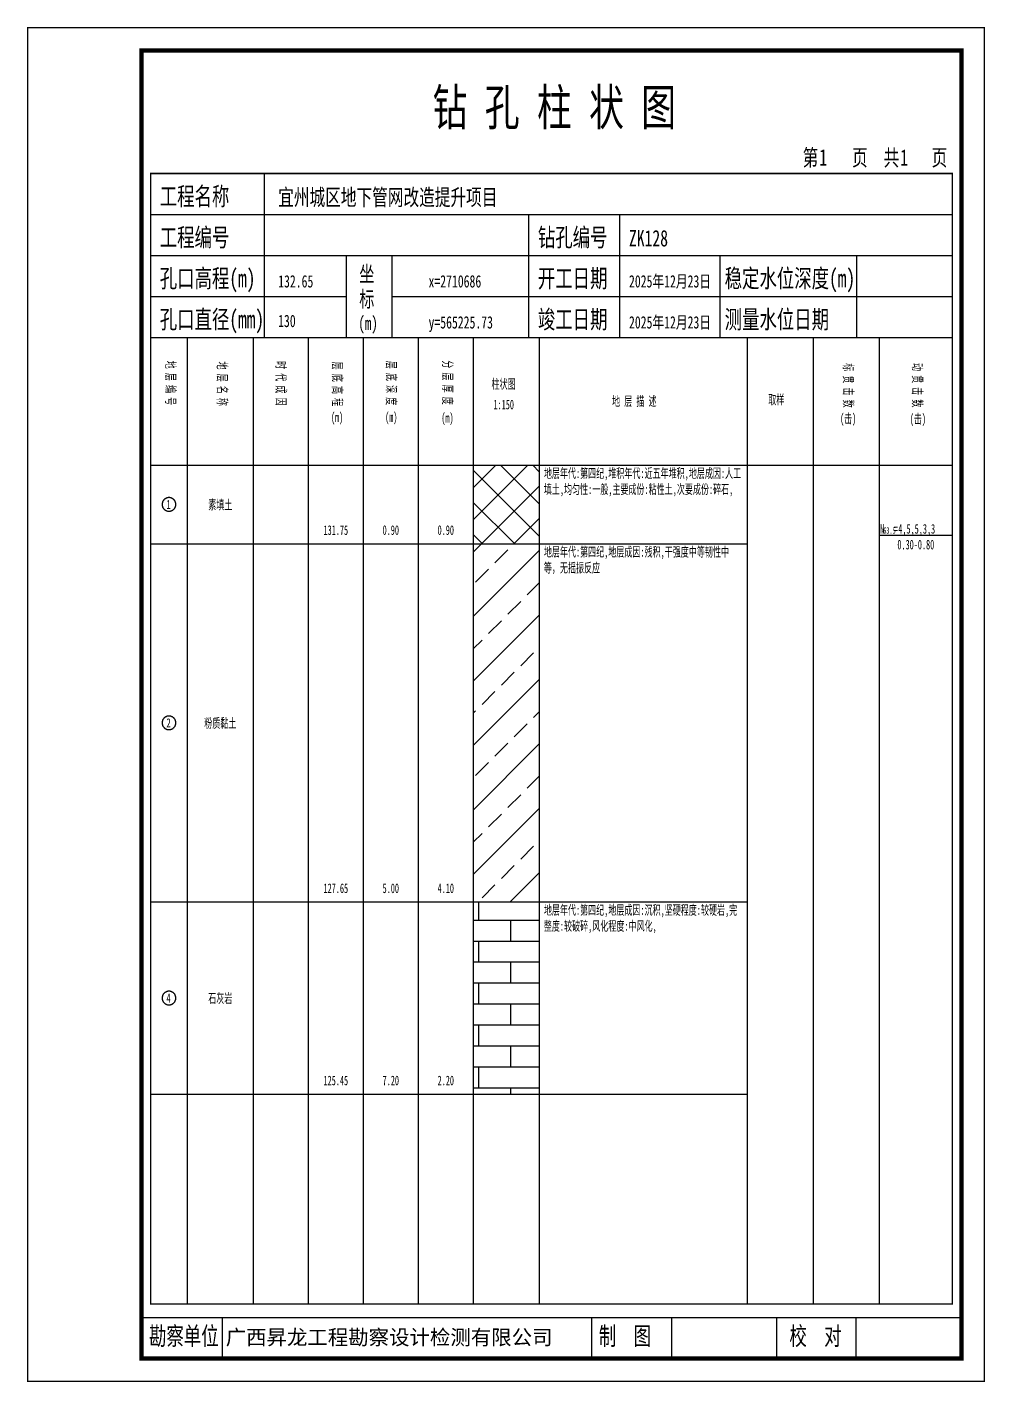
# Model space of a CAD drawing. Header units: millimetres. Extents: x 0 to 2711117, y 0 to 567555.
# Drawn here: x 33402.8 to 33613.1, y -0.1 to 297.1 of the extents above; entities that cross this region are included whole.
import ezdxf
from ezdxf.enums import TextEntityAlignment as Align

# ---------------------------------------------------------------- set-up
doc = ezdxf.new("R2010")
doc.units = ezdxf.units.MM
doc.layers.add('GICAD_POU_TEXTS', color=7, linetype='Continuous')
doc.layers.add('勘察点图例', color=7, linetype='Continuous')
doc.styles.add('HEAD_FONT', font='simfang.ttf', dxfattribs={"width": 0.6})
doc.styles.add('HEAD_FONT2', font='simfang.ttf', dxfattribs={"width": 0.6})
doc.styles.add('HT', font='simhei.ttf')
doc.styles.add('LZ_FONT', font='simfang.ttf', dxfattribs={"width": 0.7, "height": 8})
doc.styles.add('成果图图块', font='simfang.ttf', dxfattribs={"height": 2.5})
doc.styles.add('成果图表体', font='simfang.ttf', dxfattribs={"width": 0.6, "height": 2.1})

# ---------------------------------------------------------------- blocks, each defined once
blk = doc.blocks.new('ZK128')
for p, q in [((52, 229), (52, 265)), ((27, 256), (203, 256)), ((110, 229), (110, 256)), ((130, 229), (130, 256)), ((27, 247), (203, 247)), ((70, 229), (70, 247)), ((80, 229), (80, 247)), ((152, 229), (152, 247)), ((182, 229), (182, 247)), ((27, 238), (70, 238)), ((80, 238), (203, 238)), ((27, 229), (35.05, 229)), ((35.05, 229), (35.05, 17)), ((35.05, 229), (49.53, 229)), ((49.53, 229), (49.53, 17)), ((49.53, 229), (61.6, 229)), ((61.6, 229), (61.6, 17)), ((61.6, 229), (73.68, 229)), ((73.68, 229), (73.68, 17)), ((73.68, 229), (85.75, 229)), ((85.75, 229), (85.75, 17)), ((85.75, 229), (97.82, 229)), ((97.82, 229), (97.82, 17)), ((97.82, 229), (112.3, 229)), ((112.3, 229), (112.3, 17)), ((112.3, 229), (157.93, 229)), ((157.93, 229), (157.93, 17)), ((157.93, 229), (172.42, 229)), ((172.42, 229), (172.42, 17)), ((172.42, 229), (186.9, 229)), ((186.9, 229), (186.9, 17)), ((186.9, 229), (203, 229)), ((27, 201), (203, 201)), ((27, 17), (35.05, 17)), ((35.05, 17), (49.53, 17)), ((49.53, 17), (61.6, 17)), ((61.6, 17), (73.68, 17)), ((73.68, 17), (85.75, 17)), ((85.75, 17), (97.82, 17)), ((97.82, 17), (112.3, 17)), ((112.3, 17), (157.93, 17)), ((157.93, 17), (172.42, 17)), ((172.42, 17), (186.9, 17)), ((42.74, 4.95), (42.74, 13.95)), ((42.74, 4.95), (42.74, 13.95)), ((123.83, 4.95), (123.83, 13.95)), ((141.38, 4.95), (141.38, 13.95)), ((164.48, 4.95), (164.48, 13.95)), ((181.84, 4.95), (181.84, 13.95)), ((181.84, 4.95), (181.84, 13.95))]:
    blk.add_line(p, q)
for points, const_width in [([(0, 0), (210, 0), (210, 297), (0, 297)], 0.25), ([(25, 5), (205, 5), (205, 292), (25, 292)], 1), ([(27, 265), (203, 265), (203, 17), (27, 17)], 0.3)]:
    blk.add_lwpolyline(points, close=True, dxfattribs=dict(const_width=const_width))
at = {"const_width": 0.3}
for points in [[(27, 229), (203, 229)], [(25, 14), (205, 14)]]:
    blk.add_lwpolyline(points, dxfattribs=at)
at = {"style": 'LZ_FONT', "width": 0.7}
for s, height, p in [('钻 孔 柱 状 图', 8, (88.9, 275.54)), ('第', 3.6, (170.12, 266.7)), ('页', 3.6, (180.96, 266.7)), ('共', 3.6, (187.88, 266.7)), ('页', 3.6, (198.44, 266.7)), ('1', 3.6, (173.78, 266.75)), ('1', 3.6, (191.54, 266.7)), ('工程名称', 4, (29, 258)), ('宜州城区地下管网改造提升项目', 3.6, (55, 258)), ('工程编号', 4, (29, 249)), ('钻孔编号', 4, (112, 249)), ('ZK128', 3.6, (132, 249)), ('孔口高程(m)', 4, (29, 240)), ('坐', 3.5, (72.79, 241.24)), ('开工日期', 4, (112, 240)), ('稳定水位深度(m)', 4, (153, 240)), ('132.65', 2.7, (55, 240)), ('x=2710686', 2.7, (88, 240)), ('2025年12月23日', 2.7, (132, 240)), ('标', 3.5, (72.79, 235.7)), ('孔口直径(mm)', 4, (29, 231)), ('竣工日期', 4, (112, 231)), ('测量水位日期', 4, (153, 231)), ('130', 2.7, (54.98, 231.31)), ('(m) ', 3, (72.59, 230.65)), ('y=565225.73', 2.7, (88, 231)), ('2025年12月23日', 2.7, (132, 231)), ('勘察单位', 4, (26.65, 7.95)), ('制  图', 4, (125.4, 7.95)), ('校  对', 4, (167.22, 7.95))]:
    blk.add_text(s, height=height, dxfattribs=at).set_placement(p)
at = {"style": 'HT'}
blk.add_text('广西昇龙工程勘察设计检测有限公司', height=3.2865, dxfattribs=at).set_placement((43.48, 8.02))
at = {"char_height": 2.1, "width": 22.806, "attachment_point": 1, "rotation": 270, "style": 'HEAD_FONT'}
for s, insert in [('地 层 编 号', (32.46, 223.92)), ('地 层 名 称', (43.79, 223.76)), ('时 代 成 因', (56.67, 223.83)), ('层 底 高 程', (69.07, 223.71)), ('层 底 深 度', (80.9, 223.91)), ('分 层 厚 度', (93.26, 224.01)), ('标 贯 击 数', (181.21, 223.37)), ('动 贯 击 数', (196.38, 223.43))]:
    blk.add_mtext(s, dxfattribs=dict(at, insert=insert))
at = {"char_height": 2.1, "attachment_point": 1}
for s, insert, width, style in [('柱状图', (101.82, 219.87), 7.855, 'HEAD_FONT2'), ('1:150', (102.26, 215.36), 6.9223, 'HEAD_FONT2'), ('地 层 描 述', (128.29, 216.11), 22.0781, 'HEAD_FONT2'), ('取样', (162.58, 216.44), 7.855, 'HEAD_FONT2'), ('(m)', (66.58, 212.56), 4.7944, 'HEAD_FONT'), ('(m)', (78.47, 212.61), 4.7944, 'HEAD_FONT'), ('(m)', (90.81, 212.43), 4.7944, 'HEAD_FONT'), ('(击)', (178.33, 212.31), 7.855, 'HEAD_FONT2'), ('(击)', (193.64, 212.22), 7.855, 'HEAD_FONT2')]:
    blk.add_mtext(s, dxfattribs=dict(at, insert=insert, width=width, style=style))
blk = doc.blocks.new('ZK128_0')
at = {"color": 7}
blk.add_polyline3d([(-1.5, 0.02, 0), (-1.5, -0.06, 0), (-1.49, -0.13, 0), (-1.48, -0.2, 0), (-1.47, -0.28, 0), (-1.46, -0.35, 0), (-1.44, -0.42, 0), (-1.41, -0.49, 0), (-1.39, -0.56, 0), (-1.36, -0.63, 0), (-1.32, -0.69, 0), (-1.29, -0.76, 0), (-1.25, -0.82, 0), (-1.2, -0.88, 0), (-1.16, -0.94, 0), (-1.11, -0.99, 0), (-1.06, -1.04, 0), (-1.01, -1.1, 0), (-0.95, -1.14, 0), (-0.89, -1.19, 0), (-0.83, -1.23, 0), (-0.77, -1.27, 0), (-0.71, -1.31, 0), (-0.64, -1.34, 0), (-0.57, -1.37, 0), (-0.51, -1.4, 0), (-0.44, -1.42, 0), (-0.36, -1.44, 0), (-0.29, -1.46, 0), (-0.22, -1.47, 0), (-0.15, -1.48, 0), (-0.07, -1.48, 0), (0, -1.48, 0), (0.07, -1.48, 0), (0.15, -1.48, 0), (0.22, -1.47, 0), (0.29, -1.46, 0), (0.36, -1.44, 0), (0.44, -1.42, 0), (0.51, -1.4, 0), (0.57, -1.37, 0), (0.64, -1.34, 0), (0.71, -1.31, 0), (0.77, -1.27, 0), (0.83, -1.23, 0), (0.89, -1.19, 0), (0.95, -1.14, 0), (1.01, -1.1, 0), (1.06, -1.04, 0), (1.11, -0.99, 0), (1.16, -0.94, 0), (1.2, -0.88, 0), (1.25, -0.82, 0), (1.29, -0.76, 0), (1.32, -0.69, 0), (1.36, -0.63, 0), (1.39, -0.56, 0), (1.41, -0.49, 0), (1.44, -0.42, 0), (1.46, -0.35, 0), (1.47, -0.28, 0), (1.48, -0.2, 0), (1.49, -0.13, 0), (1.5, -0.06, 0), (1.5, 0.02, 0), (1.5, 0.09, 0), (1.49, 0.16, 0), (1.48, 0.24, 0), (1.47, 0.31, 0), (1.46, 0.38, 0), (1.44, 0.45, 0), (1.41, 0.52, 0), (1.39, 0.59, 0), (1.36, 0.66, 0), (1.32, 0.72, 0), (1.29, 0.79, 0), (1.25, 0.85, 0), (1.2, 0.91, 0), (1.16, 0.97, 0), (1.11, 1.02, 0), (1.06, 1.08, 0), (1.01, 1.13, 0), (0.95, 1.18, 0), (0.89, 1.22, 0), (0.83, 1.26, 0), (0.77, 1.3, 0), (0.71, 1.34, 0), (0.64, 1.37, 0), (0.57, 1.4, 0), (0.51, 1.43, 0), (0.44, 1.45, 0), (0.36, 1.47, 0), (0.29, 1.49, 0), (0.22, 1.5, 0), (0.15, 1.51, 0), (0.07, 1.51, 0), (0, 1.52, 0), (-0.07, 1.51, 0), (-0.15, 1.51, 0), (-0.22, 1.5, 0), (-0.29, 1.49, 0), (-0.36, 1.47, 0), (-0.44, 1.45, 0), (-0.51, 1.43, 0), (-0.57, 1.4, 0), (-0.64, 1.37, 0), (-0.71, 1.34, 0), (-0.77, 1.3, 0), (-0.83, 1.26, 0), (-0.89, 1.22, 0), (-0.95, 1.18, 0), (-1.01, 1.13, 0), (-1.06, 1.08, 0), (-1.11, 1.02, 0), (-1.16, 0.97, 0), (-1.2, 0.91, 0), (-1.25, 0.85, 0), (-1.29, 0.79, 0), (-1.32, 0.72, 0), (-1.36, 0.66, 0), (-1.39, 0.59, 0), (-1.41, 0.52, 0), (-1.44, 0.45, 0), (-1.46, 0.38, 0), (-1.47, 0.31, 0), (-1.48, 0.24, 0), (-1.49, 0.16, 0), (-1.5, 0.09, 0), (-1.5, 0.02, 0)], dxfattribs=at)
at = {"layer": 'GICAD_POU_TEXTS', "color": 7, "style": '成果图图块', "width": 0.7}
blk.add_text('1', height=2, dxfattribs=at).set_placement((-0.09, -0.99), align=Align.CENTER)
blk = doc.blocks.new('ZK128_1')
at = {"color": 7}
blk.add_polyline3d([(-1.5, 0.02, 0), (-1.5, -0.06, 0), (-1.49, -0.13, 0), (-1.48, -0.2, 0), (-1.47, -0.28, 0), (-1.46, -0.35, 0), (-1.44, -0.42, 0), (-1.41, -0.49, 0), (-1.39, -0.56, 0), (-1.36, -0.63, 0), (-1.32, -0.69, 0), (-1.29, -0.76, 0), (-1.25, -0.82, 0), (-1.2, -0.88, 0), (-1.16, -0.94, 0), (-1.11, -0.99, 0), (-1.06, -1.04, 0), (-1.01, -1.1, 0), (-0.95, -1.14, 0), (-0.89, -1.19, 0), (-0.83, -1.23, 0), (-0.77, -1.27, 0), (-0.71, -1.31, 0), (-0.64, -1.34, 0), (-0.57, -1.37, 0), (-0.51, -1.4, 0), (-0.44, -1.42, 0), (-0.36, -1.44, 0), (-0.29, -1.46, 0), (-0.22, -1.47, 0), (-0.15, -1.48, 0), (-0.07, -1.48, 0), (0, -1.48, 0), (0.07, -1.48, 0), (0.15, -1.48, 0), (0.22, -1.47, 0), (0.29, -1.46, 0), (0.36, -1.44, 0), (0.44, -1.42, 0), (0.51, -1.4, 0), (0.57, -1.37, 0), (0.64, -1.34, 0), (0.71, -1.31, 0), (0.77, -1.27, 0), (0.83, -1.23, 0), (0.89, -1.19, 0), (0.95, -1.14, 0), (1.01, -1.1, 0), (1.06, -1.04, 0), (1.11, -0.99, 0), (1.16, -0.94, 0), (1.2, -0.88, 0), (1.25, -0.82, 0), (1.29, -0.76, 0), (1.32, -0.69, 0), (1.36, -0.63, 0), (1.39, -0.56, 0), (1.41, -0.49, 0), (1.44, -0.42, 0), (1.46, -0.35, 0), (1.47, -0.28, 0), (1.48, -0.2, 0), (1.49, -0.13, 0), (1.5, -0.06, 0), (1.5, 0.02, 0), (1.5, 0.09, 0), (1.49, 0.16, 0), (1.48, 0.24, 0), (1.47, 0.31, 0), (1.46, 0.38, 0), (1.44, 0.45, 0), (1.41, 0.52, 0), (1.39, 0.59, 0), (1.36, 0.66, 0), (1.32, 0.72, 0), (1.29, 0.79, 0), (1.25, 0.85, 0), (1.2, 0.91, 0), (1.16, 0.97, 0), (1.11, 1.02, 0), (1.06, 1.08, 0), (1.01, 1.13, 0), (0.95, 1.18, 0), (0.89, 1.22, 0), (0.83, 1.26, 0), (0.77, 1.3, 0), (0.71, 1.34, 0), (0.64, 1.37, 0), (0.57, 1.4, 0), (0.51, 1.43, 0), (0.44, 1.45, 0), (0.36, 1.47, 0), (0.29, 1.49, 0), (0.22, 1.5, 0), (0.15, 1.51, 0), (0.07, 1.51, 0), (0, 1.52, 0), (-0.07, 1.51, 0), (-0.15, 1.51, 0), (-0.22, 1.5, 0), (-0.29, 1.49, 0), (-0.36, 1.47, 0), (-0.44, 1.45, 0), (-0.51, 1.43, 0), (-0.57, 1.4, 0), (-0.64, 1.37, 0), (-0.71, 1.34, 0), (-0.77, 1.3, 0), (-0.83, 1.26, 0), (-0.89, 1.22, 0), (-0.95, 1.18, 0), (-1.01, 1.13, 0), (-1.06, 1.08, 0), (-1.11, 1.02, 0), (-1.16, 0.97, 0), (-1.2, 0.91, 0), (-1.25, 0.85, 0), (-1.29, 0.79, 0), (-1.32, 0.72, 0), (-1.36, 0.66, 0), (-1.39, 0.59, 0), (-1.41, 0.52, 0), (-1.44, 0.45, 0), (-1.46, 0.38, 0), (-1.47, 0.31, 0), (-1.48, 0.24, 0), (-1.49, 0.16, 0), (-1.5, 0.09, 0), (-1.5, 0.02, 0)], dxfattribs=at)
at = {"layer": 'GICAD_POU_TEXTS', "color": 7, "style": '成果图图块', "width": 0.7}
blk.add_text('2', height=2, dxfattribs=at).set_placement((-0.09, -0.99), align=Align.CENTER)
blk = doc.blocks.new('ZK128_2')
at = {"color": 7}
blk.add_polyline3d([(-1.5, 0.02, 0), (-1.5, -0.06, 0), (-1.49, -0.13, 0), (-1.48, -0.2, 0), (-1.47, -0.28, 0), (-1.46, -0.35, 0), (-1.44, -0.42, 0), (-1.41, -0.49, 0), (-1.39, -0.56, 0), (-1.36, -0.63, 0), (-1.32, -0.69, 0), (-1.29, -0.76, 0), (-1.25, -0.82, 0), (-1.2, -0.88, 0), (-1.16, -0.94, 0), (-1.11, -0.99, 0), (-1.06, -1.04, 0), (-1.01, -1.1, 0), (-0.95, -1.14, 0), (-0.89, -1.19, 0), (-0.83, -1.23, 0), (-0.77, -1.27, 0), (-0.71, -1.31, 0), (-0.64, -1.34, 0), (-0.57, -1.37, 0), (-0.51, -1.4, 0), (-0.44, -1.42, 0), (-0.36, -1.44, 0), (-0.29, -1.46, 0), (-0.22, -1.47, 0), (-0.15, -1.48, 0), (-0.07, -1.48, 0), (0, -1.48, 0), (0.07, -1.48, 0), (0.15, -1.48, 0), (0.22, -1.47, 0), (0.29, -1.46, 0), (0.36, -1.44, 0), (0.44, -1.42, 0), (0.51, -1.4, 0), (0.57, -1.37, 0), (0.64, -1.34, 0), (0.71, -1.31, 0), (0.77, -1.27, 0), (0.83, -1.23, 0), (0.89, -1.19, 0), (0.95, -1.14, 0), (1.01, -1.1, 0), (1.06, -1.04, 0), (1.11, -0.99, 0), (1.16, -0.94, 0), (1.2, -0.88, 0), (1.25, -0.82, 0), (1.29, -0.76, 0), (1.32, -0.69, 0), (1.36, -0.63, 0), (1.39, -0.56, 0), (1.41, -0.49, 0), (1.44, -0.42, 0), (1.46, -0.35, 0), (1.47, -0.28, 0), (1.48, -0.2, 0), (1.49, -0.13, 0), (1.5, -0.06, 0), (1.5, 0.02, 0), (1.5, 0.09, 0), (1.49, 0.16, 0), (1.48, 0.24, 0), (1.47, 0.31, 0), (1.46, 0.38, 0), (1.44, 0.45, 0), (1.41, 0.52, 0), (1.39, 0.59, 0), (1.36, 0.66, 0), (1.32, 0.72, 0), (1.29, 0.79, 0), (1.25, 0.85, 0), (1.2, 0.91, 0), (1.16, 0.97, 0), (1.11, 1.02, 0), (1.06, 1.08, 0), (1.01, 1.13, 0), (0.95, 1.18, 0), (0.89, 1.22, 0), (0.83, 1.26, 0), (0.77, 1.3, 0), (0.71, 1.34, 0), (0.64, 1.37, 0), (0.57, 1.4, 0), (0.51, 1.43, 0), (0.44, 1.45, 0), (0.36, 1.47, 0), (0.29, 1.49, 0), (0.22, 1.5, 0), (0.15, 1.51, 0), (0.07, 1.51, 0), (0, 1.52, 0), (-0.07, 1.51, 0), (-0.15, 1.51, 0), (-0.22, 1.5, 0), (-0.29, 1.49, 0), (-0.36, 1.47, 0), (-0.44, 1.45, 0), (-0.51, 1.43, 0), (-0.57, 1.4, 0), (-0.64, 1.37, 0), (-0.71, 1.34, 0), (-0.77, 1.3, 0), (-0.83, 1.26, 0), (-0.89, 1.22, 0), (-0.95, 1.18, 0), (-1.01, 1.13, 0), (-1.06, 1.08, 0), (-1.11, 1.02, 0), (-1.16, 0.97, 0), (-1.2, 0.91, 0), (-1.25, 0.85, 0), (-1.29, 0.79, 0), (-1.32, 0.72, 0), (-1.36, 0.66, 0), (-1.39, 0.59, 0), (-1.41, 0.52, 0), (-1.44, 0.45, 0), (-1.46, 0.38, 0), (-1.47, 0.31, 0), (-1.48, 0.24, 0), (-1.49, 0.16, 0), (-1.5, 0.09, 0), (-1.5, 0.02, 0)], dxfattribs=at)
at = {"layer": 'GICAD_POU_TEXTS', "color": 7, "style": '成果图图块', "width": 0.7}
blk.add_text('4', height=2, dxfattribs=at).set_placement((-0.09, -0.99), align=Align.CENTER)

msp = doc.modelspace()

# ---------------------------------------------------------------- hatches: boundary and pattern name
at = {"layer": '勘察点图例'}
h = msp.add_hatch(dxfattribs=at)
h.set_pattern_fill('GKSTT', color=256, scale=0.5, style=0, pattern_type=2)
h.set_pattern_definition([(45, (0, 0), (-3.5355339, 3.5355339), []), (135, (0, 0), (-3.5355339, -3.5355339), [])])
h.paths.add_polyline_path([(33500.79, 183.75), (33515.28, 183.75), (33515.28, 201), (33500.79, 201)])
h = msp.add_hatch(dxfattribs=at)
h.set_pattern_fill('GKFZNT', color=256, scale=0.5, style=0, pattern_type=2)
h.set_pattern_definition([(45, (0, 0), (-7.0710678, 7.0710678), []), (45, (7.071, 0), (-7.0710678, 7.0710678), [4, -2])])
h.paths.add_polyline_path([(33500.79, 105.17), (33515.28, 105.17), (33515.28, 183.75), (33500.79, 183.75)])
h = msp.add_hatch(dxfattribs=at)
h.set_pattern_fill('GKSHY', color=256, scale=0.5, style=0, pattern_type=2)
h.set_pattern_definition([(0, (0, 0), (0, 4.6), []), (90, (0, 0), (-7, 4.6), [4.6, -4.6])])
h.paths.add_polyline_path([(33500.79, 63), (33515.28, 63), (33515.28, 105.17), (33500.79, 105.17)])

# ---------------------------------------------------------------- linework, layer by layer
for p, q in [((33589.88, 185.67), (33605.97, 185.67)), ((33429.97, 183.75), (33515.28, 183.75)), ((33515.28, 183.75), (33560.91, 183.75)), ((33429.97, 105.17), (33515.28, 105.17)), ((33515.28, 105.17), (33560.91, 105.17)), ((33429.97, 63), (33515.28, 63)), ((33515.28, 63), (33560.91, 63))]:
    msp.add_line(p, q, dxfattribs=at)

# ---------------------------------------------------------------- block references
for name, p in [('ZK128', (33402.97, 0)), ('ZK128_0', (33434, 192.38)), ('ZK128_1', (33434, 144.46)), ('ZK128_2', (33434, 84.08))]:
    msp.add_blockref(name, p, dxfattribs=at)

# ---------------------------------------------------------------- texts
at = {"layer": '勘察点图例', "style": '成果图表体', "width": 0.6}
for s, p in [('素填土', (33445.27, 192.38)), ('131.75', (33470.62, 186.75)), ('0.90', (33482.69, 186.75)), ('0.90', (33494.76, 186.75)), ('0.30-0.80', (33597.93, 183.57)), ('粉质黏土', (33445.27, 144.46)), ('127.65', (33470.62, 108.17)), ('5.00', (33482.69, 108.17)), ('4.10', (33494.76, 108.17)), ('石灰岩', (33445.27, 84.08)), ('125.45', (33470.62, 66)), ('7.20', (33482.69, 66)), ('2.20', (33494.76, 66))]:
    msp.add_text(s, height=2.1, dxfattribs=at).set_placement(p, align=Align.MIDDLE)
for s, height, p in [('N', 2.1, (33590.08, 185.99)), ('63.5', 1.4, (33590.78, 185.99)), ('=', 2.1, (33593.08, 185.99))]:
    msp.add_text(s, height=height, dxfattribs=at).set_placement(p)
at = {"layer": '勘察点图例', "char_height": 2.1, "attachment_point": 1, "style": '成果图表体'}
for s, insert, width in [('地层年代:第四纪,堆积年代:近五年堆积,地层成因:人工填土,均匀性:一般,主要成份:粘性土,次要成份:碎石,', (33516.28, 200.3), 43.6296), ('4,5,5,3,3', (33594.08, 188.09), 4), ('地层年代:第四纪,地层成因:残积,干强度中等韧性中等，无摇振反应', (33516.28, 183.05), 43.6296), ('地层年代:第四纪,地层成因:沉积,坚硬程度:较硬岩,完整度:较破碎,风化程度:中风化,', (33516.28, 104.47), 43.6296)]:
    msp.add_mtext(s, dxfattribs=dict(at, insert=insert, width=width))

doc.saveas('drawing.dxf')
